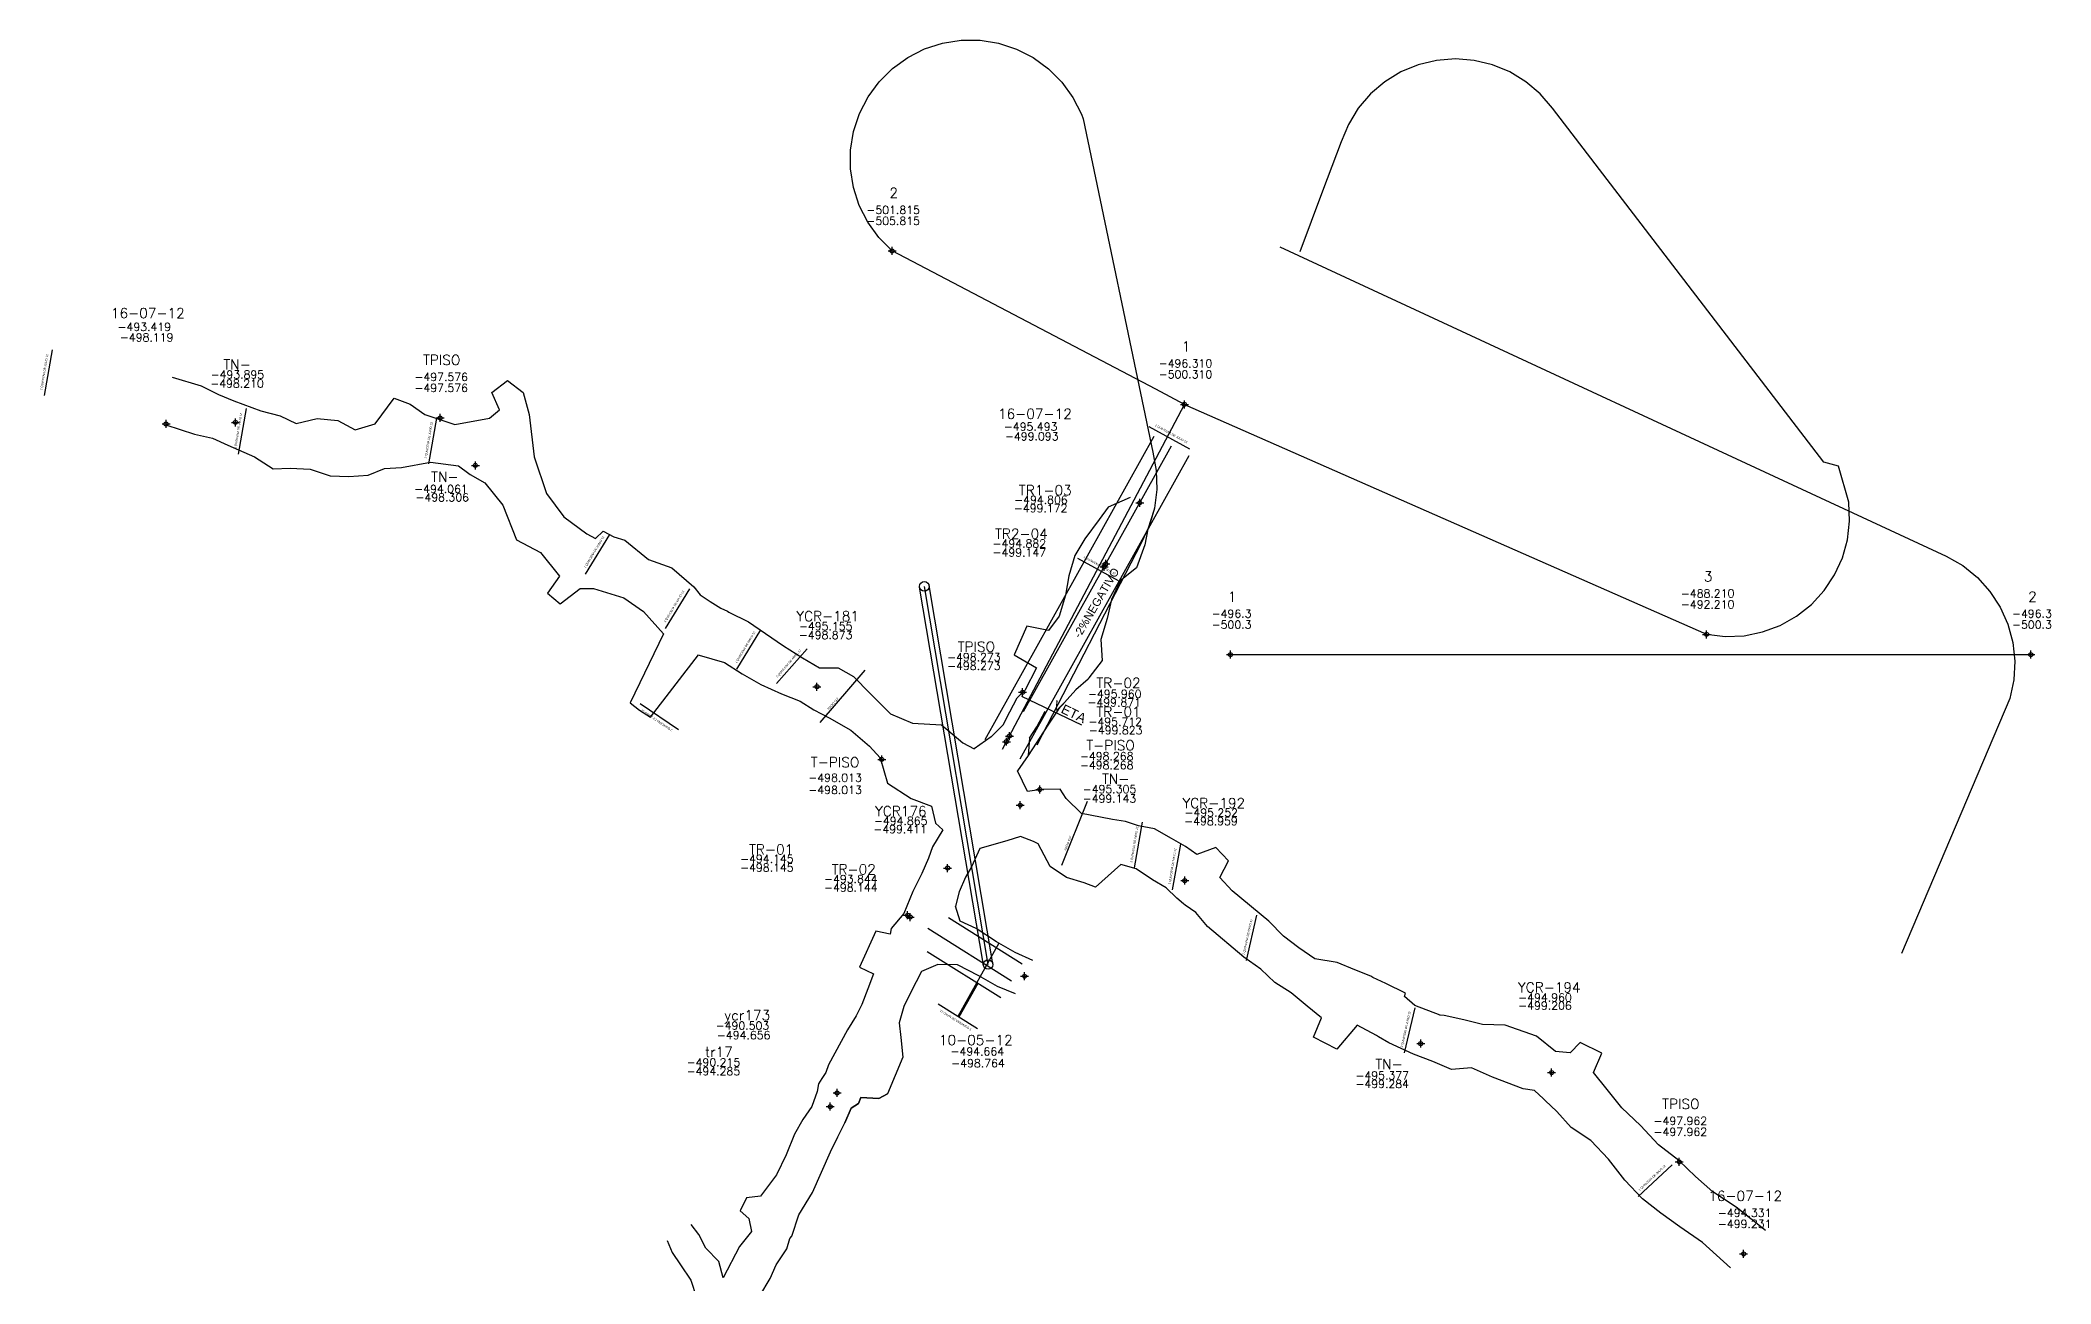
# Model space of a CAD drawing. Extents: x 10651 to 11402, y 9562 to 9877.
# Drawn here: x 10651.3 to 10902.5, y 9721.3 to 9876.8 of the extents above; entities that cross this region are included whole.
import ezdxf
from ezdxf.enums import TextEntityAlignment as Align

# ---------------------------------------------------------------- set-up
doc = ezdxf.new("R2010")
doc.units = 0
doc.header["$MEASUREMENT"] = 0
doc.header["$PDMODE"] = 34
doc.header["$PDSIZE"] = 0.5
for name, color, linetype in [('F-560-7787-E-FIC', 242, 'Continuous'), ('F-560-7787-E-SCR', 242, 'Continuous'), ('F-560-7793-W-FIC', 162, 'Continuous'), ('F-560-7793-W-SCR', 162, 'Continuous'), ('fic', 150, 'Continuous'), ('MEDIDA', 1, 'Continuous'), ('R-425-7056-NW-SCR', 192, 'Continuous')]:
    doc.layers.add(name, color=color, linetype=linetype)
doc.styles.add('ROMAND', font='romand.shx')
doc.styles.add('ROMANS', font='romans')
doc.styles.get("Standard").update_dxf_attribs({"font": 'ARIAL.TTF'})

# ---------------------------------------------------------------- blocks, each defined once
blk = doc.blocks.new('F2')
blk.add_point((0, 0))
at = {"style": 'ROMAND'}
for tag, height, p in [('NOMBRE', 1.25, (0.2, 6.62)), ('CIELO', 1, (0.14, 4.62)), ('PISO', 1, (0.14, 3.25))]:
    blk.add_attdef(tag, text='', height=height, dxfattribs=at).set_placement(p, align=Align.CENTER)
at = {"style": 'ROMANS', "flags": 1}
for tag, p in [('MINA', (-0.07, -3.26)), ('LOCALIZACION', (-0.07, -4.93)), ('ESTRUCTURA', (-0.07, -6.62)), ('NIVEL', (-0.07, -8.29)), ('OBRA', (-0.07, -10.12)), ('ATRAS', (-0.07, -13.48)), ('FECHA', (-0.07, -11.79)), ('TOPOGRAFO', (2.67, -15.3))]:
    blk.add_attdef(tag, text='', height=1.25, dxfattribs=at).set_placement(p, align=Align.CENTER)

msp = doc.modelspace()

# ---------------------------------------------------------------- linework, layer by layer
for points, elevation in [([(10794.24, 9831.29), (10790.67, 9833.18), (10757.72, 9850.47), (10756.06, 9852.14), (10754.68, 9854.05), (10753.62, 9856.15), (10752.9, 9858.39), (10752.54, 9860.72), (10752.54, 9863.07), (10752.92, 9865.39), (10753.65, 9867.63), (10754.72, 9869.73), (10756.11, 9871.62), (10757.78, 9873.29), (10759.69, 9874.66), (10761.79, 9875.73), (10764.03, 9876.45), (10766.35, 9876.81), (10768.71, 9876.81), (10771.03, 9876.43), (10773.27, 9875.7), (10775.36, 9874.63), (10777.26, 9873.24), (10778.92, 9871.57), (10780.3, 9869.66), (10781.37, 9867.56), (10781.59, 9866.99), (10790.29, 9825.32), (10790.73, 9823.01), (10790.81, 9820.66), (10790.52, 9818.32), (10789.86, 9816.06), (10788.86, 9813.93), (10775.79, 9788.69)], -996.62), ([(10794.24, 9831.29), (10859.48, 9802.54), (10861.82, 9802.27), (10864.17, 9802.37), (10866.47, 9802.83), (10868.68, 9803.65), (10870.73, 9804.81), (10872.58, 9806.27), (10874.17, 9808), (10875.47, 9809.96), (10876.45, 9812.1), (10877.09, 9814.37), (10877.36, 9816.7), (10877.26, 9819.06), (10875.97, 9823.57), (10874.13, 9824.08), (10840.24, 9868.3), (10838.71, 9870.09), (10836.92, 9871.61), (10834.91, 9872.84), (10832.74, 9873.74), (10830.45, 9874.29), (10828.1, 9874.48), (10825.76, 9874.29), (10823.47, 9873.74), (10821.29, 9872.84), (10819.29, 9871.61), (10817.5, 9870.09), (10815.97, 9868.3), (10814.74, 9866.29), (10813.84, 9864.11), (10811.51, 9857.92), (10808.66, 9850.35)], -996.62), ([(10806.17, 9850.99), (10889.44, 9812.32), (10891.49, 9811.14), (10893.32, 9809.66), (10894.89, 9807.91), (10896.17, 9805.94), (10897.14, 9803.79), (10897.74, 9801.52), (10897.99, 9799.18), (10897.87, 9796.83), (10897.38, 9794.52), (10883.83, 9762.63)], -971.65), ([(10771.53, 9788.2), (10794.24, 9831.29)], -996.62), ([(10800, 9800), (10900, 9800)], -496.3), ([(10800, 9800), (10900, 9800)], -496.3), ([(10771.05, 9763.94), (10765.94, 9754.76)], -494.12), ([(10741.2, 9719.85), (10742.48, 9721.99), (10743.23, 9723.73), (10744.56, 9725.73), (10744.93, 9727), (10745.2, 9727.31), (10746.06, 9729.98), (10747.77, 9732.78), (10748.9, 9735.31), (10750.03, 9737.85), (10750.95, 9739.72), (10751.82, 9741.49), (10752.6, 9743.32), (10753.54, 9743.88), (10753.8, 9744.64), (10756.08, 9744.51), (10757.15, 9745.1)], -468.14), ([(10747.69, 9743.52), (10746.55, 9741.87), (10745.54, 9740.05), (10744.5, 9737.47), (10743.28, 9734.98), (10741.3, 9732.31), (10739.52, 9732.08), (10738.73, 9730.48), (10739.81, 9729.51), (10740.16, 9727.9), (10738.66, 9725.99), (10736.63, 9722.11), (10736.07, 9724.13), (10734.46, 9725.82), (10733.58, 9727.5), (10732.61, 9728.77)], -490.37), ([(10729.61, 9726.78), (10730.25, 9725.28), (10731.3, 9723.71), (10732.57, 9721.8), (10733.29, 9719.65)], -488.12)]:
    msp.add_lwpolyline(points, dxfattribs=dict(elevation=elevation))
at = {"color": 3}
for points in [[(10769.35, 9789.41), (10790.47, 9827.33)], [(10773.71, 9786.98), (10794.83, 9824.89)], [(10769.13, 9761.16), (10761.16, 9808.43)], [(10770.31, 9761.36), (10762.34, 9808.63)], [(10764.75, 9767.14), (10773.97, 9761.35)], [(10762.09, 9762.9), (10771.31, 9757.12)]]:
    msp.add_lwpolyline(points, dxfattribs=at)
at = {"color": 1}
for points, elevation in [([(10774.14, 9792.88), (10792.65, 9826.11)], -495.8), ([(10769.72, 9761.26), (10761.75, 9808.53)], -306.85), ([(10762.2, 9765.79), (10772.64, 9759.23)], -498.44)]:
    msp.add_lwpolyline(points, dxfattribs=dict(at, elevation=elevation))
msp.add_lwpolyline([(10781.42, 9791.19), (10773.92, 9794.77)], dxfattribs=at)
msp.add_lwpolyline([(10768.44, 9758.9), (10766.07, 9754.66)])
at = {"color": 3}
for centre in [(10761.75, 9808.53, -306.85), (10769.72, 9761.26, -306.85)]:
    msp.add_circle(centre, 0.6, dxfattribs=at)
at = {"layer": 'F-560-7787-E-SCR'}
for points in [[(10779.47, 9782, -494.37), (10779.47, 9782, -494.37), (10778.72, 9783.19, -495.15), (10776.38, 9783.15, -495.49), (10774.63, 9782.91, -495.42), (10773.41, 9785.47, -495.23), (10773.41, 9785.47, -495.23)], [(10779.47, 9782, -499.27), (10779.47, 9782, -499.27), (10778.72, 9783.19, -499.65), (10776.38, 9783.15, -499.99), (10774.63, 9782.91, -499.72), (10773.41, 9785.47, -499.63), (10773.41, 9785.47, -499.63)], [(10785.25, 9779.38, -499.26), (10783.75, 9779.67, -499.24), (10781.39, 9780.12, -499), (10779.47, 9782, -499.27)], [(10785.25, 9779.38, -495.29), (10783.75, 9779.67, -495.14), (10781.39, 9780.12, -493.6), (10779.47, 9782, -494.37), (10779.47, 9782, -494.37)], [(10775.99, 9776.34, -495.14), (10775.99, 9776.34, -495.14), (10775.99, 9776.34, -495.14), (10775.37, 9776.63, -495.49), (10773.75, 9777.28, -495.42), (10772.05, 9776.74, -495.24), (10768.7, 9775.75, -495.15)], [(10775.99, 9776.34, -499.34), (10775.99, 9776.34, -499.34), (10775.99, 9776.34, -499.34), (10775.37, 9776.63, -499.99), (10773.75, 9777.28, -499.72), (10772.05, 9776.74, -499.84), (10768.7, 9775.75, -499.65)], [(10795.8, 9775.02, -495.25), (10794.36, 9776.01, -495.34), (10792.62, 9777.03, -495.54), (10790.52, 9778.21, -495.02), (10788.5, 9778.59, -495.12), (10786.87, 9779.12, -495.31), (10785.25, 9779.38, -495.29)], [(10795.8, 9775.02, -499.25), (10794.36, 9776.01, -499.24), (10792.62, 9777.03, -499.24), (10790.52, 9778.21, -499.22), (10788.5, 9778.59, -499.22), (10786.87, 9779.12, -499.11), (10785.25, 9779.38, -499.26)], [(10781.71, 9771.47, -499.1), (10779.53, 9772.13, -499), (10777.49, 9773.53, -499.27), (10775.99, 9776.34, -499.34)], [(10781.71, 9771.47, -495.4), (10779.53, 9772.13, -493.6), (10777.49, 9773.53, -494.37), (10775.99, 9776.34, -495.14)], [(10826.22, 9754.91, -495.38), (10823.02, 9756.15, -494.94), (10821.76, 9757.26, -494.93), (10821.88, 9757.67, -494.93), (10819.43, 9758.87, -495.2), (10817.78, 9759.65, -494.88), (10817.53, 9759.82, -494.88), (10815.52, 9760.6, -494.76), (10813.34, 9761.5, -494.73), (10810.52, 9761.99, -494.61), (10808.55, 9763.36, -494.78), (10806.63, 9764.8, -494.76), (10804.78, 9766.69, -495.13), (10800.21, 9770.46, -494.77), (10800.21, 9770.46, -494.77), (10798.68, 9772.12, -495.25), (10799.76, 9774.23, -495.23), (10798.15, 9775.89, -495.23), (10795.8, 9775.02, -495.25)], [(10826.22, 9754.91, -499.28), (10823.02, 9756.15, -499.34), (10821.76, 9757.26, -499.33), (10821.88, 9757.67, -499.33), (10819.43, 9758.87, -499.3), (10817.78, 9759.65, -499.28), (10817.53, 9759.82, -499.28), (10815.52, 9760.6, -499.26), (10813.34, 9761.5, -499.23), (10810.52, 9761.99, -499.21), (10808.55, 9763.36, -499.18), (10806.63, 9764.8, -499.16), (10804.78, 9766.69, -499.13), (10800.21, 9770.46, -499.07), (10800.21, 9770.46, -499.07), (10798.68, 9772.12, -499.05), (10799.75, 9774.23, -499.03), (10798.17, 9775.89, -499.03), (10795.8, 9775.02, -499.25)], [(10793.29, 9769.57, -495.25), (10791.98, 9770.83, -495.34), (10790.25, 9771.85, -495.54), (10788.23, 9773.21, -495.02), (10786.29, 9773.77, -495.12), (10783.12, 9770.94, -495.31), (10781.71, 9771.47, -495.4)], [(10793.29, 9769.57, -499.25), (10791.98, 9770.83, -499.24), (10790.25, 9771.85, -499.24), (10788.23, 9773.21, -499.22), (10786.29, 9773.77, -499.22), (10783.12, 9770.94, -499.11), (10781.71, 9771.47, -499.1)], [(10822.86, 9750.06, -495.38), (10819.78, 9751.46, -494.94), (10818.49, 9752.23, -494.93), (10818.24, 9752.4, -494.93), (10815.85, 9753.69, -495.2), (10813.29, 9750.66, -494.88), (10810.36, 9752.18, -494.88), (10811.37, 9754.6, -494.76), (10809.59, 9756.07, -494.73), (10807.57, 9757.71, -494.61), (10805.54, 9759, -494.78), (10803.79, 9760.69, -494.76), (10801.65, 9762.17, -495.13), (10797.14, 9766.02, -494.77), (10797.14, 9766.02, -494.77), (10795.67, 9767.76, -495.25), (10794.35, 9768.67, -495.23), (10794.11, 9768.84, -495.23), (10793.29, 9769.57, -495.25)], [(10822.86, 9750.06, -499.28), (10819.78, 9751.46, -499.34), (10818.49, 9752.23, -499.33), (10818.24, 9752.4, -499.33), (10815.85, 9753.69, -499.3), (10813.29, 9750.66, -499.28), (10810.36, 9752.18, -499.28), (10811.37, 9754.6, -499.26), (10809.59, 9756.07, -499.23), (10807.57, 9757.71, -499.21), (10805.54, 9759, -499.18), (10803.79, 9760.69, -499.16), (10801.65, 9762.17, -499.13), (10797.14, 9766.02, -499.07), (10797.14, 9766.02, -499.07), (10795.67, 9767.76, -499.05), (10794.35, 9768.67, -499.03), (10794.11, 9768.84, -499.03), (10793.29, 9769.57, -499.25)], [(10842.46, 9750.23, -494.67), (10840.63, 9750.37, -494.97), (10838.22, 9752.31, -495.2), (10834.34, 9753.69, -494.94), (10831.48, 9753.78, -495.27), (10829.15, 9754.36, -495), (10826.7, 9754.87, -494.93), (10826.12, 9754.91, -495.35)], [(10842.46, 9750.23, -499.27), (10840.63, 9750.37, -498.87), (10838.22, 9752.31, -499.1), (10834.34, 9753.69, -499.14), (10831.48, 9753.78, -499.17), (10829.15, 9754.36, -499.2), (10826.7, 9754.87, -499.23), (10826.22, 9754.91, -499.28)], [(10838, 9745.51, -494.67), (10838, 9745.51, -494.67), (10836.58, 9745.71, -495.2), (10832.72, 9747.19, -494.94), (10830.13, 9748.35, -495.27), (10827.6, 9748.15, -495), (10825.28, 9749.14, -494.93), (10822.86, 9750.06, -495.38)], [(10838, 9745.51, -499.27), (10838, 9745.51, -499.27), (10836.58, 9745.71, -499.1), (10832.72, 9747.19, -499.14), (10830.13, 9748.35, -499.17), (10827.6, 9748.15, -499.2), (10825.28, 9749.14, -499.23), (10822.86, 9750.06, -499.28)], [(10866.86, 9728, -494.33), (10863.17, 9730.93, -494.61), (10860.28, 9732.83, -494.59), (10858.11, 9734.75, -494.28), (10856, 9736.75, -494.66), (10853.47, 9738.73, -493.95), (10851.21, 9741.14, -494.53), (10848.88, 9743.34, -494.71), (10847.05, 9745.62, -494.7), (10845.36, 9747.77, -494.59), (10846.38, 9750.16, -494.58), (10843.68, 9751.52, -494.58), (10842.46, 9750.23, -494.67)], [(10866.86, 9728, -499.23), (10863.17, 9730.93, -499.11), (10860.28, 9732.83, -499.09), (10858.11, 9734.75, -499.18), (10856, 9736.75, -499.16), (10853.47, 9738.73, -499.15), (10851.21, 9741.14, -499.13), (10848.88, 9743.34, -499.01), (10847.05, 9745.62, -499.1), (10845.36, 9747.77, -499.29), (10846.38, 9750.16, -499.28), (10843.68, 9751.52, -499.28), (10842.46, 9750.23, -499.27)], [(10862.46, 9723.34, -494.33), (10858.97, 9726.5, -494.61), (10856.16, 9728.47, -494.59), (10853.78, 9730.18, -494.28), (10851.47, 9731.95, -494.66), (10849.28, 9734.29, -493.95), (10847.22, 9736.92, -494.53), (10845.03, 9739.27, -494.71), (10842.58, 9740.9, -494.7), (10840.76, 9742.9, -494.59), (10839.31, 9744.27, -494.58), (10839.09, 9744.48, -494.58), (10838, 9745.51, -494.67)], [(10862.46, 9723.34, -499.23), (10858.97, 9726.5, -499.11), (10856.16, 9728.47, -499.09), (10853.78, 9730.18, -499.18), (10851.47, 9731.95, -499.16), (10849.28, 9734.29, -499.15), (10847.22, 9736.92, -499.13), (10845.03, 9739.27, -499.01), (10842.58, 9740.9, -499.1), (10840.76, 9742.9, -499.29), (10839.31, 9744.27, -499.28), (10839.09, 9744.48, -499.28), (10838, 9745.51, -499.27)]]:
    msp.add_polyline3d(points, dxfattribs=at)
at = {"layer": 'F-560-7793-W-SCR'}
for elevation in [-498.31, -493.92]:
    msp.add_lwpolyline([(10708.69, 9830.6), (10707.7, 9832.75)], dxfattribs=dict(at, elevation=elevation))
for points in [[(10667.79, 9834.69, -493.42), (10671.38, 9833.6, -494.02), (10673.55, 9832.5, -493.92), (10675.47, 9831.74, -493.82), (10678.83, 9830.48, -494.02), (10681.27, 9829.85, -493.62), (10683.26, 9828.88, -493.72), (10685.87, 9829.54, -493.92), (10688.46, 9829.29, -493.92), (10690.62, 9828.09, -494.12), (10693.14, 9828.86, -493.22), (10695.49, 9832.08, -493.62), (10697.5, 9831.31, -493.72)], [(10667.79, 9834.69, -498.12), (10671.38, 9833.6, -498.22), (10673.55, 9832.5, -498.22), (10675.47, 9831.74, -498.22), (10678.83, 9830.48, -498.22), (10681.27, 9829.85, -498.22), (10683.26, 9828.88, -498.22), (10685.87, 9829.54, -498.22), (10688.46, 9829.29, -498.22), (10690.62, 9828.09, -498.22), (10693.14, 9828.86, -498.22), (10695.49, 9832.08, -498.22), (10697.5, 9831.31, -498.22)], [(10707.7, 9832.75, -498.31), (10709.65, 9834.28, -498.32), (10711.64, 9832.77, -498.33), (10712.37, 9830.03, -498.15), (10712.99, 9824.74, -498.29), (10714.55, 9820.16, -498.43), (10716.69, 9817.22, -498.47), (10719.6, 9815.09, -498.31), (10720.66, 9814.52, -498.42), (10721.62, 9815.45, -498.42), (10722.94, 9814.72, -498.44), (10724.33, 9814.29, -498.46), (10727.3, 9811.89, -498.5), (10730.2, 9810.85, -498.63), (10732.95, 9808.47, -498.77), (10733.73, 9807.48, -498.69), (10734.99, 9806.66, -498.6), (10736.34, 9805.79, -498.52), (10737.14, 9805.42, -498.78), (10737.14, 9805.42, -498.78)], [(10707.7, 9832.75, -493.92), (10709.65, 9834.28, -493.92), (10711.64, 9832.77, -493.93), (10712.37, 9830.03, -492.95), (10712.99, 9824.74, -494.19), (10714.55, 9820.16, -494.43), (10716.69, 9817.22, -494.57), (10719.6, 9815.09, -494.51), (10720.66, 9814.52, -494.42), (10721.62, 9815.45, -494.42), (10722.94, 9814.72, -493.84), (10724.33, 9814.29, -493.56), (10727.3, 9811.89, -493.2), (10730.2, 9810.85, -493.33), (10732.95, 9808.47, -494.27), (10733.73, 9807.48, -494.39), (10734.99, 9806.66, -494.6), (10736.34, 9805.79, -494.62), (10737.14, 9805.42, -494.6), (10737.14, 9805.42, -494.6)], [(10697.5, 9831.31, -498.22), (10697.5, 9831.31, -498.22), (10699.36, 9830, -498.23), (10703.09, 9828.78, -498.27), (10707.41, 9829.55, -498.21), (10708.69, 9830.6, -498.31)], [(10697.5, 9831.31, -493.72), (10697.5, 9831.31, -493.72), (10699.36, 9830, -493.53), (10703.09, 9828.78, -493.67), (10707.41, 9829.55, -493.91), (10708.69, 9830.6, -493.92)], [(10666.99, 9828.74, -493.42), (10670.57, 9827.55, -494.02), (10672.82, 9827.05, -493.92), (10674.72, 9826.19, -493.82), (10678.06, 9824.73, -494.02), (10680.38, 9823.21, -493.62), (10682.51, 9823.33, -493.72), (10685.02, 9823.19, -493.92), (10687.53, 9822.35, -493.92), (10689.83, 9822.25, -494.12), (10692.28, 9822.42, -493.22), (10694.31, 9823.26, -493.62), (10696.44, 9823.38, -493.72)], [(10666.99, 9828.74, -498.12), (10670.57, 9827.55, -498.22), (10672.82, 9827.05, -498.22), (10674.72, 9826.19, -498.22), (10678.06, 9824.73, -498.22), (10680.38, 9823.21, -498.22), (10682.51, 9823.33, -498.22), (10685.02, 9823.19, -498.22), (10687.53, 9822.35, -498.22), (10689.83, 9822.25, -498.22), (10692.28, 9822.42, -498.22), (10694.31, 9823.26, -498.22), (10696.44, 9823.38, -498.22)], [(10696.44, 9823.38, -493.72), (10696.44, 9823.38, -493.72), (10696.44, 9823.38, -493.72), (10700.05, 9824.08, -493.67), (10703.55, 9823.59, -493.91), (10704.83, 9822.64, -493.92), (10705, 9822.53, -493.93), (10706.82, 9821.47, -492.95), (10709.07, 9818.7, -494.19), (10710.79, 9814.37, -494.43), (10713.81, 9812.77, -494.57), (10716.18, 9809.81, -494.51), (10714.67, 9807.7, -494.42), (10716.23, 9806.36, -494.42), (10718.75, 9808.26, -493.84), (10720.41, 9808.25, -493.56), (10724.2, 9807.11, -493.2), (10726.66, 9805.39, -493.33), (10729.14, 9802.59, -494.27), (10724.98, 9793.97, -494.39), (10726.18, 9793.07, -494.6), (10727.52, 9792.2, -494.62), (10733.53, 9799.99, -494.63), (10733.61, 9799.93, -494.63)], [(10696.44, 9823.38, -498.22), (10696.44, 9823.38, -498.22), (10696.44, 9823.38, -498.22), (10700.05, 9824.08, -498.27), (10703.55, 9823.59, -498.21), (10704.83, 9822.64, -498.32), (10705, 9822.53, -498.33), (10706.82, 9821.47, -498.15), (10709.07, 9818.7, -498.29), (10710.79, 9814.37, -498.43), (10713.81, 9812.77, -498.47), (10716.18, 9809.81, -498.31), (10714.67, 9807.7, -498.42), (10716.23, 9806.36, -498.42), (10718.75, 9808.26, -498.44), (10720.41, 9808.25, -498.46), (10724.2, 9807.11, -498.5), (10726.66, 9805.39, -498.63), (10729.14, 9802.59, -498.77), (10724.98, 9793.97, -498.69), (10726.18, 9793.07, -498.6), (10727.52, 9792.2, -498.52), (10733.53, 9799.99, -498.73), (10733.61, 9799.93, -498.73)], [(10737.14, 9805.42, -498.78), (10737.33, 9805.3, -498.81), (10739.76, 9804.11, -498.94), (10741.91, 9802.63, -498.87), (10744.14, 9801.1, -498.89), (10746.51, 9799.6, -498.92), (10748.67, 9798.34, -498.94), (10751, 9798.37, -498.96), (10752.9, 9797.26, -498.99), (10754.99, 9795.16, -499.22)], [(10737.14, 9805.42, -494.6), (10737.33, 9805.3, -494.61), (10739.76, 9804.11, -494.64), (10741.91, 9802.63, -494.97), (10744.14, 9801.1, -494.99), (10746.51, 9799.6, -494.92), (10748.67, 9798.34, -494.84), (10751, 9798.37, -494.96), (10752.9, 9797.26, -494.79), (10754.99, 9795.16, -495.22)], [(10733.61, 9799.93, -498.73), (10736.79, 9799.01, -498.94), (10738.99, 9797.62, -498.87), (10741.32, 9796.26, -498.89), (10743.89, 9795.11, -498.92), (10746.25, 9794.19, -498.94), (10747.93, 9793.1, -498.96), (10749.88, 9792.08, -498.99), (10752.56, 9790.56, -499.22)], [(10733.61, 9799.93, -494.63), (10736.79, 9799.01, -494.64), (10738.99, 9797.62, -494.97), (10741.32, 9796.26, -494.99), (10743.89, 9795.11, -494.92), (10746.25, 9794.19, -494.84), (10747.93, 9793.1, -494.96), (10749.88, 9792.08, -494.79), (10752.56, 9790.56, -495.22)], [(10754.99, 9795.16, -499.22), (10757.54, 9792.59, -499.33), (10760.27, 9791.42, -499.35), (10763.88, 9791.21, -499.47), (10766.58, 9788.97, -499.61), (10767.97, 9788.23, -499.63), (10767.97, 9788.23, -499.63)], [(10754.99, 9795.16, -495.22), (10757.54, 9792.59, -495.13), (10760.27, 9791.42, -495.15), (10763.88, 9791.21, -495.07), (10766.58, 9788.97, -494.91), (10767.97, 9788.23, -495.23), (10767.97, 9788.23, -495.23)], [(10752.56, 9790.56, -495.22), (10754.89, 9788.54, -494.92), (10756.25, 9787.1, -495.15)], [(10752.56, 9790.56, -499.22), (10754.89, 9788.54, -499.32), (10756.25, 9787.1, -499.35)], [(10756.25, 9787.1, -495.15), (10757.15, 9783.95, -495.07), (10760.12, 9782.01, -494.91), (10762.63, 9781.05, -494.92), (10763.13, 9778.94, -494.69)], [(10756.25, 9787.1, -499.35), (10757.15, 9783.95, -499.47), (10760.12, 9782.01, -499.61), (10762.63, 9781.05, -499.72), (10763.13, 9778.94, -499.79)]]:
    msp.add_polyline3d(points, dxfattribs=at)
at = {"layer": 'MEDIDA', "color": 1}
for points, elevation in [([(10651.81, 9832.4), (10652.82, 9838.11)], -493.9), ([(10676.05, 9825.07), (10677.05, 9830.77)], -494.06), ([(10699.84, 9823.85), (10700.84, 9829.56)], -494.06), ([(10789.82, 9828.53), (10794.89, 9825.73)], -494.81), ([(10719.43, 9810.07), (10722.46, 9815.01)], -495.16), ([(10780.89, 9812.08), (10785.96, 9809.28)], -495.71), ([(10729.42, 9803.27), (10732.45, 9808.21)], -495.3), ([(10738.31, 9798.17), (10741.34, 9803.12)], -495.3), ([(10754.32, 9798.04), (10748.71, 9791.51)], -494.88), ([(10782.08, 9781.65), (10778.9, 9773.65)], -494.3), ([(10787.99, 9773.33), (10789, 9779.04)], -494.3), ([(10792.77, 9770.6), (10793.78, 9776.31)], -494.3), ([(10802, 9761.77), (10803.3, 9767.42)], -494.3), ([(10768.39, 9753.21), (10763.49, 9756.31)], -494.12), ([(10821.76, 9750.2), (10823.07, 9755.85)], -494.3), ([(10850.94, 9732.25), (10855.18, 9736.2)], -494.3)]:
    msp.add_lwpolyline(points, dxfattribs=dict(at, elevation=elevation))
for points in [[(10743.28, 9796.38), (10747.1, 9800.74)], [(10731.02, 9790.59), (10726.23, 9793.85)]]:
    msp.add_lwpolyline(points, dxfattribs=at)
at = {"layer": 'R-425-7056-NW-SCR', "elevation": -495.8}
for points in [[(10771.61, 9791.21), (10772.44, 9792.86), (10773.35, 9794.6)], [(10774.91, 9789.54), (10775.8, 9790.99), (10776.84, 9792.92)]]:
    msp.add_lwpolyline(points, dxfattribs=at)
at = {"layer": 'R-425-7056-NW-SCR'}
for points in [[(10787.45, 9819.66, -495.49), (10784.71, 9818.44, -494.99), (10783.61, 9816.88, -494.89), (10781.8, 9814.46, -494.69), (10780.54, 9812.41, -494.39), (10779.8, 9809.85, -494.28), (10779.37, 9807.45, -494.28), (10778.58, 9804.8, -494.58), (10777.25, 9803.03, -494.68), (10774.54, 9803.54, -495.58), (10772.99, 9799.99, -495.58), (10775.78, 9798.35, -495.28), (10774.31, 9795.5, -495.47), (10773.35, 9794.6, -495.8), (10773.35, 9794.6, -495.8)], [(10787.45, 9819.66, -499.09), (10784.71, 9818.44, -499.09), (10783.61, 9816.88, -499.09), (10781.8, 9814.46, -499.09), (10780.54, 9812.41, -499.09), (10779.8, 9809.85, -499.08), (10779.37, 9807.45, -499.08), (10778.58, 9804.8, -499.08), (10777.25, 9803.03, -499.08), (10774.54, 9803.54, -499.08), (10772.99, 9799.99, -499.08), (10775.78, 9798.35, -499.18), (10774.31, 9795.5, -499.07), (10773.35, 9794.6, -499.17), (10773.35, 9794.6, -499.17)], [(10790.42, 9818.01, -495.49), (10789.69, 9815.67, -494.99), (10789.28, 9813.72, -494.89), (10788.26, 9810.85, -494.69), (10786.22, 9809.24, -494.39), (10785.12, 9806.88, -494.28), (10784.61, 9804.53, -494.28), (10783.82, 9801.88, -494.58), (10783.97, 9799.27, -494.68), (10782.31, 9797.11, -495.58), (10782.21, 9796.94, -495.58), (10780.67, 9795.62, -495.28), (10778.5, 9793.17, -495.47), (10777.16, 9791.17, -495.37), (10774.72, 9787.39, -495.66)], [(10790.42, 9818.01, -499.09), (10789.69, 9815.67, -499.09), (10789.28, 9813.72, -499.09), (10788.26, 9810.85, -499.09), (10786.22, 9809.24, -499.09), (10785.12, 9806.88, -499.08), (10784.61, 9804.53, -499.08), (10783.82, 9801.88, -499.08), (10783.97, 9799.27, -499.08), (10782.31, 9797.11, -499.08), (10782.21, 9796.94, -499.08), (10780.67, 9795.62, -499.18), (10778.5, 9793.17, -499.07), (10777.16, 9791.17, -499.17), (10774.72, 9787.39, -499.56)], [(10754.79, 9795.34, -495.21), (10754.99, 9795.16, -495.22)], [(10771.61, 9791.21, -499.5), (10770.08, 9789.74, -499.56), (10767.97, 9788.23, -499.63)], [(10771.61, 9791.21, -495.8), (10770.08, 9789.74, -495.66), (10767.97, 9788.23, -495.23)], [(10774.91, 9789.54, -499.5), (10774.72, 9787.39, -499.56), (10773.41, 9785.47, -499.63)], [(10774.91, 9789.54, -495.8), (10774.72, 9787.39, -495.66), (10773.41, 9785.47, -495.23)], [(10763.13, 9778.94, -499.79), (10764.07, 9778.11, -499.65), (10762.76, 9775.97, -499.4), (10762.26, 9774.54, -499.38)], [(10763.13, 9778.94, -494.69), (10764.07, 9778.11, -495.15), (10762.76, 9775.97, -494.8), (10762.26, 9774.54, -494.88)], [(10762.26, 9774.54, -499.38), (10761.42, 9772.62, -499.1), (10760.33, 9770.39, -498.69), (10759.2, 9767.63, -498.11), (10757.61, 9765.76, -497.71), (10757.48, 9765.05, -497.72), (10755.67, 9765.44, -497.4)], [(10762.26, 9774.54, -494.88), (10761.42, 9772.62, -494.4), (10760.33, 9770.39, -493.99), (10759.2, 9767.63, -493.41), (10757.61, 9765.76, -493.31), (10757.48, 9765.05, -493.02), (10755.67, 9765.44, -492.7)], [(10768.7, 9775.75, -499.65), (10767.66, 9773.48, -499.4), (10766.89, 9772.19, -499.38)], [(10768.7, 9775.75, -495.15), (10767.66, 9773.48, -494.8), (10766.89, 9772.19, -494.88)], [(10766.89, 9772.19, -494.88), (10766.09, 9770.33, -494.4), (10765.64, 9768.55, -494.03)], [(10766.89, 9772.19, -499.38), (10766.09, 9770.33, -499.1), (10765.64, 9768.55, -498.03)], [(10775.29, 9761.76, -494.66), (10773.11, 9762.77, -494.75), (10770.76, 9764.1, -494.03), (10768.24, 9765.75, -493.89), (10766.24, 9766.67, -494.29), (10765.64, 9768.55, -494.03)], [(10775.29, 9761.76, -498.56), (10773.11, 9762.77, -498.45), (10770.76, 9764.1, -498.33), (10768.24, 9765.75, -498.39), (10766.24, 9766.67, -498.09), (10765.64, 9768.55, -498.03)], [(10755.67, 9765.44, -497.4), (10753.65, 9760.94, -497.31), (10755.39, 9760.11, -497.14), (10754.69, 9758.24, -496.89), (10753.95, 9756.28, -496.63), (10753.25, 9754.86, -496.33), (10752.16, 9753.08, -495.96), (10749.79, 9748.71, -494.94), (10749.44, 9747.78, -494.91), (10748.96, 9747.02, -494.8), (10748.52, 9746.35, -494.7)], [(10755.67, 9765.44, -492.7), (10753.65, 9760.94, -492.61), (10755.39, 9760.11, -492.14), (10754.69, 9758.24, -492.19), (10753.95, 9756.28, -491.73), (10753.25, 9754.86, -491.33), (10752.16, 9753.08, -491.26), (10749.79, 9748.71, -490.54), (10749.44, 9747.78, -490.51), (10748.96, 9747.02, -490.5), (10748.52, 9746.35, -490.6)], [(10761.41, 9760.39, -494.03), (10760.06, 9757.82, -492.14), (10759.18, 9756.03, -492.19), (10758.62, 9753.99, -491.73), (10758.82, 9752.12, -491.33), (10759.07, 9749.68, -491.26), (10757.15, 9745.1, -490.54), (10756.08, 9744.51, -490.51), (10753.8, 9744.64, -490.5), (10753.54, 9743.88, -490.6)], [(10761.41, 9760.39, -498.03), (10760.06, 9757.82, -497.14), (10759.18, 9756.03, -496.89), (10758.62, 9753.99, -496.63), (10758.82, 9752.12, -496.33), (10759.07, 9749.68, -495.96), (10757.15, 9745.1, -494.94), (10756.08, 9744.51, -494.91), (10753.8, 9744.64, -494.8), (10753.54, 9743.88, -494.7)], [(10773.12, 9757.58, -494.66), (10770.9, 9758.51, -494.75), (10768.55, 9759.84, -494.03), (10765.89, 9761.22, -493.89), (10763.44, 9761.25, -494.29), (10761.41, 9760.39, -494.03)], [(10773.12, 9757.58, -498.56), (10770.9, 9758.51, -498.45), (10768.55, 9759.84, -498.33), (10765.89, 9761.22, -498.39), (10763.44, 9761.25, -498.09), (10761.41, 9760.39, -498.03)], [(10748.52, 9746.35, -494.7), (10748.38, 9745.39, -494.54), (10747.69, 9743.52, -494.37)], [(10748.52, 9746.35, -490.6), (10748.38, 9745.39, -490.44), (10747.69, 9743.52, -490.37)], [(10753.54, 9743.88, -494.7), (10752.6, 9743.32, -494.54), (10751.82, 9741.49, -494.37)], [(10753.54, 9743.88, -490.6), (10752.6, 9743.32, -490.44), (10751.82, 9741.49, -490.37)]]:
    msp.add_polyline3d(points, dxfattribs=at)

# ---------------------------------------------------------------- block references
for p, values in [((10757.72, 9850.47, -501.81), {'NOMBRE': '2', 'CIELO': '-501.815', 'PISO': '-505.815'}), ((10794.24, 9831.29, -496.31), {'NOMBRE': '1', 'CIELO': '-496.310', 'PISO': '-500.310'}), ((10859.48, 9802.53, -488.21), {'NOMBRE': '3', 'CIELO': '-488.210', 'PISO': '-492.210'}), ((10800, 9800, -496.3), {'NOMBRE': '1', 'CIELO': '-496.3', 'PISO': '-500.3'}), ((10900, 9800, -496.3), {'NOMBRE': '2', 'CIELO': '-496.3', 'PISO': '-500.3'})]:
    msp.add_blockref('F2', p).add_auto_attribs(values)
at = {"layer": 'F-560-7787-E-FIC'}
ref = msp.add_blockref('F2', (10776.17, 9783.14, -498.27), dxfattribs=at)
ref.add_attrib('NOMBRE', 'T-PISO', dxfattribs={"layer": '0', "height": 1.25, "style": 'ROMAND'}).set_placement((10785.01, 9788.04, -498.27), align=Align.CENTER)
ref.add_attrib('CIELO', '-498.268', dxfattribs={"layer": '0', "height": 1, "style": 'ROMAND'}).set_placement((10784.54, 9786.8, -498.27), align=Align.CENTER)
ref.add_attrib('PISO', '-498.268', dxfattribs={"layer": '0', "height": 1, "style": 'ROMAND'}).set_placement((10784.54, 9785.68, -498.27), align=Align.CENTER)
ref = msp.add_blockref('F2', (10773.73, 9781.18, -495.3), dxfattribs=at)
ref.add_attrib('NOMBRE', 'TN-', dxfattribs={"layer": '0', "height": 1.25, "style": 'ROMAND'}).set_placement((10785.66, 9783.86, -495.3), align=Align.CENTER)
ref.add_attrib('CIELO', '-495.305', dxfattribs={"layer": '0', "height": 1, "style": 'ROMAND'}).set_placement((10784.89, 9782.68, -495.3), align=Align.CENTER)
ref.add_attrib('PISO', '-499.143', dxfattribs={"layer": '0', "height": 1, "style": 'ROMAND'}).set_placement((10784.89, 9781.5, -495.3), align=Align.CENTER)
ref = msp.add_blockref('F2', (10794.29, 9771.75, -495.25), dxfattribs=at)
ref.add_attrib('NOMBRE', 'YCR-192', dxfattribs={"layer": '0', "height": 1.25, "style": 'ROMAND'}).set_placement((10797.92, 9780.82, -495.25), align=Align.CENTER)
ref.add_attrib('CIELO', '-495.252', dxfattribs={"layer": '0', "height": 1, "style": 'ROMAND'}).set_placement((10797.6, 9779.75, -495.25), align=Align.CENTER)
ref.add_attrib('PISO', '-498.959', dxfattribs={"layer": '0', "height": 1, "style": 'ROMAND'}).set_placement((10797.57, 9778.69, -495.25), align=Align.CENTER)
ref = msp.add_blockref('F2', (10840.13, 9747.76, -494.96), dxfattribs=at)
ref.add_attrib('NOMBRE', 'YCR-194', dxfattribs={"layer": '0', "height": 1.25, "style": 'ROMAND'}).set_placement((10839.83, 9757.78, -494.96), align=Align.CENTER)
ref.add_attrib('CIELO', '-494.960', dxfattribs={"layer": '0', "height": 1, "style": 'ROMAND'}).set_placement((10839.3, 9756.64, -494.96), align=Align.CENTER)
ref.add_attrib('PISO', '-499.206', dxfattribs={"layer": '0', "height": 1, "style": 'ROMAND'}).set_placement((10839.3, 9755.62, -494.96), align=Align.CENTER)
ref = msp.add_blockref('F2', (10823.77, 9751.37, -495.38), dxfattribs=at)
ref.add_attrib('NOMBRE', 'TN-', dxfattribs={"layer": '0', "height": 1.25, "style": 'ROMAND'}).set_placement((10819.81, 9748.17, -495.38), align=Align.CENTER)
ref.add_attrib('CIELO', '-495.377', dxfattribs={"layer": '0', "height": 1, "style": 'ROMAND'}).set_placement((10818.96, 9746.89, -495.38), align=Align.CENTER)
ref.add_attrib('PISO', '-499.284', dxfattribs={"layer": '0', "height": 1, "style": 'ROMAND'}).set_placement((10818.96, 9745.83, -495.38), align=Align.CENTER)
for p, values in [((10856.07, 9736.59, -497.96), {'NOMBRE': 'TPISO', 'CIELO': '-497.962', 'PISO': '-497.962'}), ((10864.11, 9725.09, -494.33), {'NOMBRE': '16-07-12', 'CIELO': '-494.331', 'PISO': '-499.231'})]:
    msp.add_blockref('F2', p, dxfattribs=at).add_auto_attribs(values)
at = {"layer": 'F-560-7793-W-FIC'}
ref = msp.add_blockref('F2', (10667.01, 9828.84, -493.42), dxfattribs=at)
ref.add_attrib('NOMBRE', '16-07-12', dxfattribs={"layer": '0', "height": 1.25, "style": 'ROMAND'}).set_placement((10664.73, 9842.07, -493.42), align=Align.CENTER)
ref.add_attrib('CIELO', '-493.419', dxfattribs={"layer": '0', "height": 1, "style": 'ROMAND'}).set_placement((10664.29, 9840.47, -493.42), align=Align.CENTER)
ref.add_attrib('PISO', '-498.119', dxfattribs={"layer": '0', "height": 1, "style": 'ROMAND'}).set_placement((10664.59, 9839.16, -493.42), align=Align.CENTER)
msp.add_blockref('F2', (10701.25, 9829.59, -497.58), dxfattribs=at).add_auto_attribs({'NOMBRE': 'TPISO', 'CIELO': '-497.576', 'PISO': '-497.576'})
ref = msp.add_blockref('F2', (10675.68, 9829.04, -493.9), dxfattribs=at)
ref.add_attrib('NOMBRE', 'TN-', dxfattribs={"layer": '0', "height": 1.25, "style": 'ROMAND'}).set_placement((10675.88, 9835.65, -493.9), align=Align.CENTER)
ref.add_attrib('CIELO', '-493.895', dxfattribs={"layer": '0', "height": 1, "style": 'ROMAND'}).set_placement((10675.92, 9834.51, -493.9), align=Align.CENTER)
ref.add_attrib('PISO', '-498.210', dxfattribs={"layer": '0', "height": 1, "style": 'ROMAND'}).set_placement((10675.88, 9833.39, -493.9), align=Align.CENTER)
ref = msp.add_blockref('F2', (10705.66, 9823.65, -494.06), dxfattribs=at)
ref.add_attrib('NOMBRE', 'TN-', dxfattribs={"layer": '0', "height": 1.25, "style": 'ROMAND'}).set_placement((10701.84, 9821.59, -494.06), align=Align.CENTER)
ref.add_attrib('CIELO', '-494.061', dxfattribs={"layer": '0', "height": 1, "style": 'ROMAND'}).set_placement((10701.36, 9820.21, -494.06), align=Align.CENTER)
ref.add_attrib('PISO', '-498.306', dxfattribs={"layer": '0', "height": 1, "style": 'ROMAND'}).set_placement((10701.52, 9819.16, -494.06), align=Align.CENTER)
ref = msp.add_blockref('F2', (10748.33, 9795.99, -495.16), dxfattribs=at)
ref.add_attrib('NOMBRE', 'YCR-181', dxfattribs={"layer": '0', "height": 1.25, "style": 'ROMAND'}).set_placement((10749.67, 9804.18, -495.16), align=Align.CENTER)
ref.add_attrib('CIELO', '-495.155', dxfattribs={"layer": '0', "height": 1, "style": 'ROMAND'}).set_placement((10749.43, 9803.05, -495.16), align=Align.CENTER)
ref.add_attrib('PISO', '-498.873', dxfattribs={"layer": '0', "height": 1, "style": 'ROMAND'}).set_placement((10749.42, 9801.95, -495.16), align=Align.CENTER)
ref = msp.add_blockref('F2', (10756.42, 9786.9, -498.01), dxfattribs=at)
ref.add_attrib('NOMBRE', 'T-PISO', dxfattribs={"layer": '0', "height": 1.25, "style": 'ROMAND'}).set_placement((10750.6, 9785.92, -498.01), align=Align.CENTER)
ref.add_attrib('CIELO', '-498.013', dxfattribs={"layer": '0', "height": 1, "style": 'ROMAND'}).set_placement((10750.6, 9784.11, -498.01), align=Align.CENTER)
ref.add_attrib('PISO', '-498.013', dxfattribs={"layer": '0', "height": 1, "style": 'ROMAND'}).set_placement((10750.6, 9782.58, -498.01), align=Align.CENTER)
at = {"layer": 'fic'}
ref = msp.add_blockref('F2', (10788.67, 9818.98, -495.49), dxfattribs=at)
ref.add_attrib('NOMBRE', '16-07-12', dxfattribs={"layer": '0', "height": 1.25, "style": 'ROMAND'}).set_placement((10775.57, 9829.48, -495.49), align=Align.CENTER)
ref.add_attrib('CIELO', '-495.493', dxfattribs={"layer": '0', "height": 1, "style": 'ROMAND'}).set_placement((10775.03, 9828, -495.49), align=Align.CENTER)
ref.add_attrib('PISO', '-499.093', dxfattribs={"layer": '0', "height": 1, "style": 'ROMAND'}).set_placement((10775.17, 9826.79, -495.49), align=Align.CENTER)
ref = msp.add_blockref('F2', (10784.2, 9810.97, -494.81), dxfattribs=at)
ref.add_attrib('NOMBRE', 'TR1-03', dxfattribs={"layer": '0', "height": 1.25, "style": 'ROMAND'}).set_placement((10776.86, 9819.92, -494.81), align=Align.CENTER)
ref.add_attrib('CIELO', '-494.806', dxfattribs={"layer": '0', "height": 1, "style": 'ROMAND'}).set_placement((10776.32, 9818.85, -494.81), align=Align.CENTER)
ref.add_attrib('PISO', '-499.172', dxfattribs={"layer": '0', "height": 1, "style": 'ROMAND'}).set_placement((10776.29, 9817.81, -494.81), align=Align.CENTER)
ref = msp.add_blockref('F2', (10784.41, 9811.34, -494.88), dxfattribs=at)
ref.add_attrib('NOMBRE', 'TR2-04', dxfattribs={"layer": '0', "height": 1.25, "style": 'ROMAND'}).set_placement((10773.88, 9814.48, -494.88), align=Align.CENTER)
ref.add_attrib('CIELO', '-494.882', dxfattribs={"layer": '0', "height": 1, "style": 'ROMAND'}).set_placement((10773.62, 9813.38, -494.88), align=Align.CENTER)
ref.add_attrib('PISO', '-499.147', dxfattribs={"layer": '0', "height": 1, "style": 'ROMAND'}).set_placement((10773.62, 9812.28, -494.88), align=Align.CENTER)
ref = msp.add_blockref('F2', (10774.03, 9795.3, -498.27), dxfattribs=at)
ref.add_attrib('NOMBRE', 'TPISO', dxfattribs={"layer": '0', "height": 1.25, "style": 'ROMAND'}).set_placement((10768.25, 9800.36, -498.27), align=Align.CENTER)
ref.add_attrib('CIELO', '-498.273', dxfattribs={"layer": '0', "height": 1, "style": 'ROMAND'}).set_placement((10767.94, 9799.19, -498.27), align=Align.CENTER)
ref.add_attrib('PISO', '-498.273', dxfattribs={"layer": '0', "height": 1, "style": 'ROMAND'}).set_placement((10767.94, 9798.09, -498.27), align=Align.CENTER)
ref = msp.add_blockref('F2', (10772.39, 9789.82, -495.96), dxfattribs=at)
ref.add_attrib('NOMBRE', 'TR-02', dxfattribs={"layer": '0', "height": 1.25, "style": 'ROMAND'}).set_placement((10786.01, 9795.83, -495.96), align=Align.CENTER)
ref.add_attrib('CIELO', '-495.960', dxfattribs={"layer": '0', "height": 1, "style": 'ROMAND'}).set_placement((10785.54, 9794.59, -495.96), align=Align.CENTER)
ref.add_attrib('PISO', '-499.871', dxfattribs={"layer": '0', "height": 1, "style": 'ROMAND'}).set_placement((10785.48, 9793.53, -495.96), align=Align.CENTER)
ref = msp.add_blockref('F2', (10772, 9789.12, -495.71), dxfattribs=at)
ref.add_attrib('NOMBRE', 'TR-01', dxfattribs={"layer": '0', "height": 1.25, "style": 'ROMAND'}).set_placement((10786.01, 9792.23, -495.71), align=Align.CENTER)
ref.add_attrib('CIELO', '-495.712', dxfattribs={"layer": '0', "height": 1, "style": 'ROMAND'}).set_placement((10785.6, 9791.11, -495.71), align=Align.CENTER)
ref.add_attrib('PISO', '-499.823', dxfattribs={"layer": '0', "height": 1, "style": 'ROMAND'}).set_placement((10785.66, 9790.05, -495.71), align=Align.CENTER)
ref = msp.add_blockref('F2', (10764.66, 9773.32, -494.86), dxfattribs=at)
ref.add_attrib('NOMBRE', 'YCR176', dxfattribs={"layer": '0', "height": 1.25, "style": 'ROMAND'}).set_placement((10758.81, 9779.8, -494.86), align=Align.CENTER)
ref.add_attrib('CIELO', '-494.865', dxfattribs={"layer": '0', "height": 1, "style": 'ROMAND'}).set_placement((10758.8, 9778.72, -494.86), align=Align.CENTER)
ref.add_attrib('PISO', '-499.411', dxfattribs={"layer": '0', "height": 1, "style": 'ROMAND'}).set_placement((10758.73, 9777.68, -494.86), align=Align.CENTER)
ref = msp.add_blockref('F2', (10759.66, 9767.41, -494.15), dxfattribs=at)
ref.add_attrib('NOMBRE', 'TR-01', dxfattribs={"layer": '0', "height": 1.25, "style": 'ROMAND'}).set_placement((10742.61, 9775.02, -494.15), align=Align.CENTER)
ref.add_attrib('CIELO', '-494.145', dxfattribs={"layer": '0', "height": 1, "style": 'ROMAND'}).set_placement((10742.08, 9773.98, -494.15), align=Align.CENTER)
ref.add_attrib('PISO', '-498.145', dxfattribs={"layer": '0', "height": 1, "style": 'ROMAND'}).set_placement((10742.08, 9772.88, -494.15), align=Align.CENTER)
ref = msp.add_blockref('F2', (10759.99, 9767.2, -493.84), dxfattribs=at)
ref.add_attrib('NOMBRE', 'TR-02', dxfattribs={"layer": '0', "height": 1.25, "style": 'ROMAND'}).set_placement((10752.93, 9772.53, -493.84), align=Align.CENTER)
ref.add_attrib('CIELO', '-493.844', dxfattribs={"layer": '0', "height": 1, "style": 'ROMAND'}).set_placement((10752.57, 9771.45, -493.84), align=Align.CENTER)
ref.add_attrib('PISO', '-498.144', dxfattribs={"layer": '0', "height": 1, "style": 'ROMAND'}).set_placement((10752.57, 9770.37, -493.84), align=Align.CENTER)
ref = msp.add_blockref('F2', (10774.27, 9759.8, -494.66), dxfattribs=at)
ref.add_attrib('NOMBRE', '10-05-12', dxfattribs={"layer": '0', "height": 1.25, "style": 'ROMAND'}).set_placement((10768.18, 9751.19, -494.66), align=Align.CENTER)
ref.add_attrib('CIELO', '-494.664', dxfattribs={"layer": '0', "height": 1, "style": 'ROMAND'}).set_placement((10768.37, 9749.9, -494.66), align=Align.CENTER)
ref.add_attrib('PISO', '-498.764', dxfattribs={"layer": '0', "height": 1, "style": 'ROMAND'}).set_placement((10768.46, 9748.42, -494.66), align=Align.CENTER)
ref = msp.add_blockref('F2', (10750.85, 9745.2, -490.5), dxfattribs=at)
ref.add_attrib('NOMBRE', 'ycr173', dxfattribs={"layer": '0', "height": 1.25, "style": 'ROMAND'}).set_placement((10739.62, 9754.3, -490.5), align=Align.CENTER)
ref.add_attrib('CIELO', '-490.503', dxfattribs={"layer": '0', "height": 1, "style": 'ROMAND'}).set_placement((10739.03, 9753.12, -490.5), align=Align.CENTER)
ref.add_attrib('PISO', '-494.656', dxfattribs={"layer": '0', "height": 1, "style": 'ROMAND'}).set_placement((10739.18, 9751.93, -490.5), align=Align.CENTER)
ref = msp.add_blockref('F2', (10749.99, 9743.5, -490.21), dxfattribs=at)
ref.add_attrib('NOMBRE', 'tr17', dxfattribs={"layer": '0', "height": 1.25, "style": 'ROMAND'}).set_placement((10736.07, 9749.71, -490.21), align=Align.CENTER)
ref.add_attrib('CIELO', '-490.215', dxfattribs={"layer": '0', "height": 1, "style": 'ROMAND'}).set_placement((10735.4, 9748.53, -490.21), align=Align.CENTER)
ref.add_attrib('PISO', '-494.285', dxfattribs={"layer": '0', "height": 1, "style": 'ROMAND'}).set_placement((10735.4, 9747.42, -490.21), align=Align.CENTER)

# ---------------------------------------------------------------- texts
msp.add_text('VETA', height=1.177, rotation=334.061).set_placement((10777.74, 9793.27))
at = {"insert": (10780.32, 9802.49), "char_height": 1.0128, "width": 176.7064, "attachment_point": 1, "rotation": 59.6495}
msp.add_mtext('-2%NEGATIVO', dxfattribs=at)
at = {"layer": 'MEDIDA', "color": 1, "width": 10.3664, "attachment_point": 1}
for s, insert, char_height, rotation in [('2 QUINCENA DE JULIO 12', (10651.28, 9833.11, -493.9), 0.2637, 80.4054), ('1 QUINCENA DE JULIO 12', (10675.51, 9825.78, -494.06), 0.2637, 80.4054), ('2 QUINCENA DE JUNIO 12', (10699.3, 9824.56, -494.06), 0.2637, 80.4054), ('2 QUINCENA DE JULIO 12', (10790.67, 9828.81, -494.81), 0.2637, 331.4056), ('1 QUINCENA DE JUNIO 12', (10719.19, 9810.93, -495.16), 0.2637, 58.847), ('1 QUINCENA DE JULIO 12', (10781.73, 9812.36, -495.71), 0.2637, 331.4056), ('2 QUINCENA DE MAYO 12', (10729.18, 9804.13, -495.3), 0.2637, 58.847), ('1 QUINCENA DE MAYO 12', (10738.07, 9799.03, -495.3), 0.2637, 58.847), ('2 QUINCENA DE ABRIL 12', (10743.19, 9797.26), 0.2637, 49.2219), ('INICIO CLF', (10749.62, 9793.24), 0.264, 49.2219), ('2 QUINCENA DE JUNIO 12', (10730.15, 9790.39), 0.2637, 146.1565), ('INICIO CLF', (10779.2, 9775.59, 0.58), 0.264, 68.2341), ('2 QUINCENA DE ABRIL 12', (10787.46, 9774.04, -494.3), 0.2637, 80.3225), ('1 QUINCENA DE MAYO 12', (10792.23, 9771.31, -494.3), 0.2637, 80.3225), ('2 QUINCENA DE MAYO 12', (10801.5, 9762.51, -494.3), 0.2637, 77.3524), ('2 QUINCENA DE MAYO 12', (10767.53, 9752.99, -494.12), 0.2637, 148.037), ('2 QUINCENA DE JUNIO 12', (10821.26, 9750.94, -494.3), 0.2637, 77.3524), ('1 QUINCENA DE JULIO 12', (10850.94, 9733.14, -494.3), 0.2637, 43.2738)]:
    msp.add_mtext(s, dxfattribs=dict(at, insert=insert, char_height=char_height, rotation=rotation))

doc.saveas('drawing.dxf')
